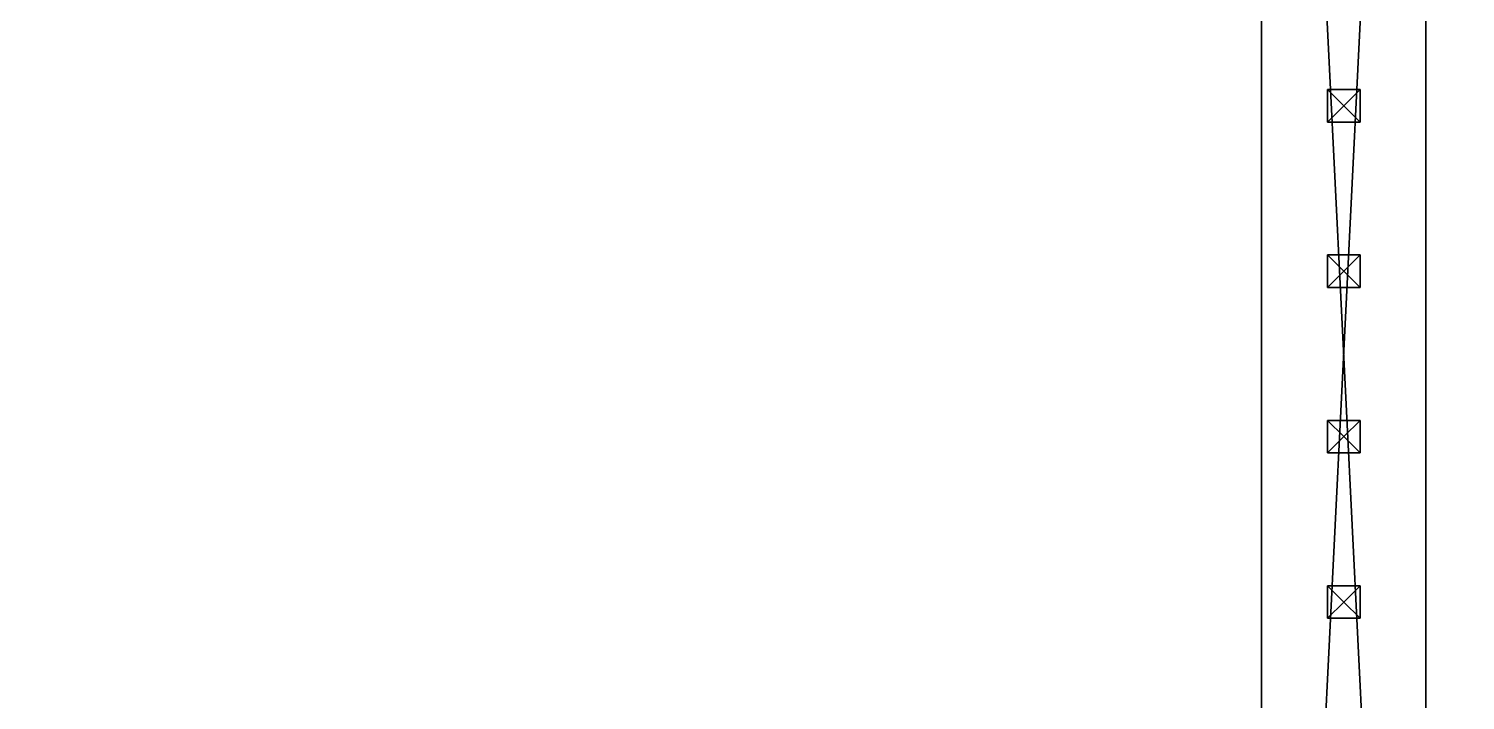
# Model space of a CAD drawing. Header units: millimetres. Extents: x 71 to 249, y 13 to 134.
# Drawn here: x 124.39 to 146.47, y 66.82 to 77.13 of the extents above; entities that cross this region are included whole.
import ezdxf

# ---------------------------------------------------------------- set-up
doc = ezdxf.new("R2010")
doc.units = ezdxf.units.MM
doc.layers.add('UB3D', color=1, linetype='Continuous')

msp = doc.modelspace()

# ---------------------------------------------------------------- linework, layer by layer
at = {"layer": 'UB3D', "color": 94}
for points in [[(219.529, 116.585, 72.51), (219.529, 28.585, 72.51), (103.529, 28.585, 72.51)], [(219.529, 116.585, 72.51), (103.529, 28.585, 72.51), (103.529, 116.585, 72.51)], [(219.529, 116.585, 72.5), (103.529, 116.585, 72.5), (103.529, 28.585, 72.5)], [(219.529, 116.585, 72.5), (103.529, 28.585, 72.5), (219.529, 28.585, 72.5)], [(215.719, 116.586, 89.521), (215.719, 28.586, 89.521), (109.038, 28.586, 89.521)], [(215.719, 116.586, 89.521), (109.038, 28.586, 89.521), (109.038, 116.586, 89.521)], [(215.719, 116.586, 89.511), (109.038, 116.586, 89.511), (109.038, 28.586, 89.511)], [(215.719, 116.586, 89.511), (109.038, 28.586, 89.511), (215.719, 28.586, 89.511)]]:
    msp.add_3dface(points, dxfattribs=at)
at = {"layer": 'UB3D', "color": 27}
for points in [[(143.333, 97.525, 89.521), (143.333, 46.744, 89.521), (143.333, 46.744, 91.521), (143.333, 97.525, 91.521)], [(145.861, 97.525, 89.521), (143.333, 97.525, 89.521), (143.333, 46.744, 89.521)], [(145.861, 97.525, 89.521), (143.333, 46.744, 89.521), (145.861, 46.744, 89.521)], [(145.861, 46.744, 91.521), (143.333, 46.744, 91.521), (143.333, 97.525, 91.521)], [(145.861, 46.744, 91.521), (143.333, 97.525, 91.521), (145.861, 97.525, 91.521)], [(145.861, 46.744, 89.521), (145.861, 97.525, 89.521), (145.861, 97.525, 91.521), (145.861, 46.744, 91.521)], [(145.861, 97.525, 89.521), (145.861, 46.744, 89.521), (145.861, 97.525, 89.521)], [(145.861, 46.744, 91.521), (145.861, 97.525, 91.521), (145.861, 46.744, 91.521)]]:
    msp.add_3dface(points, dxfattribs=at)
at = {"layer": 'UB3D', "color": 254}
for points in [[(144.599, 75.946, 88.011), (144.349, 75.696, 88.291), (144.349, 76.196, 88.291)], [(144.349, 75.696, 88.291), (144.349, 76.196, 88.291), (144.349, 75.696, 95.291)], [(144.349, 76.196, 88.291), (144.349, 75.696, 95.291), (144.349, 76.196, 95.291)], [(144.349, 75.696, 95.291), (144.349, 76.196, 95.291), (144.599, 75.946, 95.571)], [(144.599, 75.946, 88.011), (144.349, 76.196, 88.291), (144.849, 76.196, 88.291)], [(144.349, 76.196, 88.291), (144.849, 76.196, 88.291), (144.349, 76.196, 95.291)], [(144.849, 76.196, 88.291), (144.349, 76.196, 95.291), (144.849, 76.196, 95.291)], [(144.349, 76.196, 95.291), (144.849, 76.196, 95.291), (144.599, 75.946, 95.571)], [(144.599, 75.946, 88.011), (144.849, 76.196, 88.291), (144.849, 75.696, 88.291)], [(144.849, 76.196, 95.291), (144.849, 75.696, 95.291), (144.599, 75.946, 95.571)], [(144.849, 76.196, 88.291), (144.849, 75.696, 88.291), (144.849, 76.196, 95.291)], [(144.849, 75.696, 88.291), (144.849, 76.196, 95.291), (144.849, 75.696, 95.291)], [(144.599, 75.946, 88.011), (144.849, 75.696, 88.291), (144.349, 75.696, 88.291)], [(144.849, 75.696, 95.291), (144.349, 75.696, 95.291), (144.599, 75.946, 95.571)], [(144.849, 75.696, 88.291), (144.349, 75.696, 88.291), (144.849, 75.696, 95.291)], [(144.349, 75.696, 88.291), (144.849, 75.696, 95.291), (144.349, 75.696, 95.291)], [(144.599, 73.406, 88.011), (144.349, 73.156, 88.291), (144.349, 73.656, 88.291)], [(144.349, 73.156, 88.291), (144.349, 73.656, 88.291), (144.349, 73.156, 95.291)], [(144.349, 73.656, 88.291), (144.349, 73.156, 95.291), (144.349, 73.656, 95.291)], [(144.349, 73.156, 95.291), (144.349, 73.656, 95.291), (144.599, 73.406, 95.571)], [(144.599, 73.406, 88.011), (144.349, 73.656, 88.291), (144.849, 73.656, 88.291)], [(144.349, 73.656, 88.291), (144.849, 73.656, 88.291), (144.349, 73.656, 95.291)], [(144.849, 73.656, 88.291), (144.349, 73.656, 95.291), (144.849, 73.656, 95.291)], [(144.349, 73.656, 95.291), (144.849, 73.656, 95.291), (144.599, 73.406, 95.571)], [(144.599, 73.406, 88.011), (144.849, 73.656, 88.291), (144.849, 73.156, 88.291)], [(144.849, 73.656, 95.291), (144.849, 73.156, 95.291), (144.599, 73.406, 95.571)], [(144.849, 73.656, 88.291), (144.849, 73.156, 88.291), (144.849, 73.656, 95.291)], [(144.849, 73.156, 88.291), (144.849, 73.656, 95.291), (144.849, 73.156, 95.291)], [(144.599, 73.406, 88.011), (144.849, 73.156, 88.291), (144.349, 73.156, 88.291)], [(144.849, 73.156, 95.291), (144.349, 73.156, 95.291), (144.599, 73.406, 95.571)], [(144.849, 73.156, 88.291), (144.349, 73.156, 88.291), (144.849, 73.156, 95.291)], [(144.349, 73.156, 88.291), (144.849, 73.156, 95.291), (144.349, 73.156, 95.291)], [(144.599, 70.866, 88.011), (144.349, 70.616, 88.291), (144.349, 71.116, 88.291)], [(144.349, 70.616, 88.291), (144.349, 71.116, 88.291), (144.349, 70.616, 95.291)], [(144.349, 71.116, 88.291), (144.349, 70.616, 95.291), (144.349, 71.116, 95.291)], [(144.349, 70.616, 95.291), (144.349, 71.116, 95.291), (144.599, 70.866, 95.571)], [(144.599, 70.866, 88.011), (144.349, 71.116, 88.291), (144.849, 71.116, 88.291)], [(144.349, 71.116, 88.291), (144.849, 71.116, 88.291), (144.349, 71.116, 95.291)], [(144.849, 71.116, 88.291), (144.349, 71.116, 95.291), (144.849, 71.116, 95.291)], [(144.349, 71.116, 95.291), (144.849, 71.116, 95.291), (144.599, 70.866, 95.571)], [(144.599, 70.866, 88.011), (144.849, 71.116, 88.291), (144.849, 70.616, 88.291)], [(144.849, 71.116, 95.291), (144.849, 70.616, 95.291), (144.599, 70.866, 95.571)], [(144.849, 71.116, 88.291), (144.849, 70.616, 88.291), (144.849, 71.116, 95.291)], [(144.849, 70.616, 88.291), (144.849, 71.116, 95.291), (144.849, 70.616, 95.291)], [(144.599, 70.866, 88.011), (144.849, 70.616, 88.291), (144.349, 70.616, 88.291)], [(144.849, 70.616, 95.291), (144.349, 70.616, 95.291), (144.599, 70.866, 95.571)], [(144.849, 70.616, 88.291), (144.349, 70.616, 88.291), (144.849, 70.616, 95.291)], [(144.349, 70.616, 88.291), (144.849, 70.616, 95.291), (144.349, 70.616, 95.291)], [(144.599, 68.326, 88.011), (144.349, 68.076, 88.291), (144.349, 68.576, 88.291)], [(144.349, 68.076, 88.291), (144.349, 68.576, 88.291), (144.349, 68.076, 95.291)], [(144.349, 68.576, 88.291), (144.349, 68.076, 95.291), (144.349, 68.576, 95.291)], [(144.349, 68.076, 95.291), (144.349, 68.576, 95.291), (144.599, 68.326, 95.571)], [(144.599, 68.326, 88.011), (144.349, 68.576, 88.291), (144.849, 68.576, 88.291)], [(144.349, 68.576, 88.291), (144.849, 68.576, 88.291), (144.349, 68.576, 95.291)], [(144.849, 68.576, 88.291), (144.349, 68.576, 95.291), (144.849, 68.576, 95.291)], [(144.349, 68.576, 95.291), (144.849, 68.576, 95.291), (144.599, 68.326, 95.571)], [(144.599, 68.326, 88.011), (144.849, 68.576, 88.291), (144.849, 68.076, 88.291)], [(144.849, 68.576, 95.291), (144.849, 68.076, 95.291), (144.599, 68.326, 95.571)], [(144.849, 68.576, 88.291), (144.849, 68.076, 88.291), (144.849, 68.576, 95.291)], [(144.849, 68.076, 88.291), (144.849, 68.576, 95.291), (144.849, 68.076, 95.291)], [(144.599, 68.326, 88.011), (144.849, 68.076, 88.291), (144.349, 68.076, 88.291)], [(144.849, 68.076, 95.291), (144.349, 68.076, 95.291), (144.599, 68.326, 95.571)], [(144.849, 68.076, 88.291), (144.349, 68.076, 88.291), (144.849, 68.076, 95.291)], [(144.349, 68.076, 88.291), (144.849, 68.076, 95.291), (144.349, 68.076, 95.291)]]:
    msp.add_3dface(points, dxfattribs=at)

doc.saveas('drawing.dxf')
